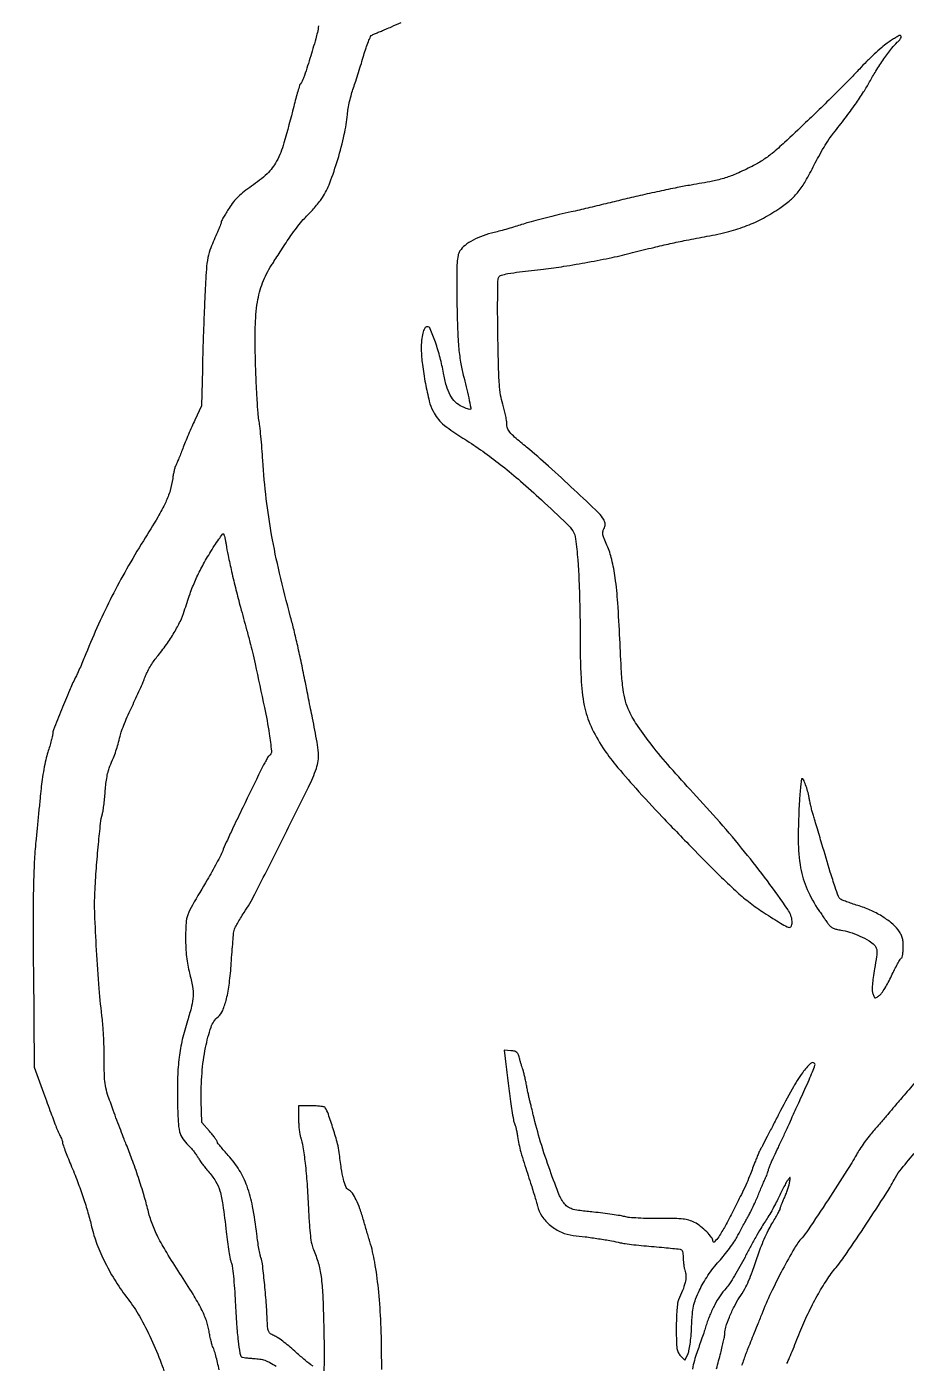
# Model space of a CAD drawing. Extents: x 30 to 2857, y 155 to 3618.
# Drawn here: x 694 to 1138, y 2600 to 3274 of the extents above; entities that cross this region are included whole.
import ezdxf

# ---------------------------------------------------------------- set-up
doc = ezdxf.new("R2010")
doc.units = 0

msp = doc.modelspace()

# ---------------------------------------------------------------- linework, layer by layer
for points in [[(838.294111, 2598.649006, -0.020511), (834.280121, 2601.70709, -0.012612), (829.801212, 2605.613938, 0.011036), (826.822403, 2608.228865, 0.01108), (823.734986, 2610.706244, 0.010955), (820.950026, 2612.745949, 0.042833), (819.105815, 2613.813214, -0.031889), (816.938279, 2615.005132, -0.135796), (815.957123, 2616.091979, -0.094789), (815.494402, 2617.729589, -0.011328), (815.253656, 2621.503192, 0.008555), (814.714446, 2630.763019, 0.00642), (813.815948, 2640.933455, 0.004044), (812.791034, 2650.295238, 0.061625), (812.016879, 2653.455606, -0.041003), (811.574122, 2654.987483, -0.006906), (811.010697, 2657.98841, -0.007515), (810.448974, 2661.542623, -0.006614), (809.967814, 2665.26666, 0.017618), (807.849404, 2679.236314, 0.040829), (805.050406, 2689.455392, 0.051021), (801.107112, 2697.599708, 0.047668), (795.518206, 2704.980197, -0.006717), (793.403712, 2707.343174, -0.00996), (791.620973, 2709.474356, -0.005545), (790.186297, 2711.301715, -0.165102), (790, 2711.850522, 0.150895), (789.836669, 2712.379408, 0.008888), (788.85301, 2713.766525, 0.012773), (787.591205, 2715.391827, 0.009022), (786.095352, 2717.154334), (782.190704, 2721.590249), (781.945665, 2732.545124, -0.024693), (782.322303, 2746.485202, -0.030355), (784.100692, 2759.377346, -0.031862), (786.879474, 2769.761511, -0.139112), (790.443783, 2774.953344, 0.123726), (792.766838, 2778.12698, 0.036212), (794.644252, 2783.92244, 0.029079), (796.105625, 2791.830087, 0.014651), (797.071323, 2801.932393, -0.002009), (797.472917, 2807.658268, -0.002753), (797.883445, 2812.808265, -0.001783), (798.267418, 2817.129871, -0.032245), (798.483823, 2818.5, -0.064312), (798.904879, 2819.655038, -0.008355), (800.153058, 2821.96875, -0.009622), (801.740128, 2824.673261, -0.007905), (803.534984, 2827.5, 0.027279), (808.960592, 2836.824196, 0.001929), (822.569714, 2863.709294, 0.001824), (836.035771, 2890.814729, 0.029718), (839.97195, 2900.176323, 0.048304), (840.937282, 2904.085999, 0.055523), (841.070214, 2907.926344, 0.026751), (840.341149, 2913.510648, 0.003352), (838.035173, 2925.5, -0.000081), (837.094461, 2930.224179, -0.000064), (836.080294, 2935.325, -0.000065), (835.141528, 2940.052994, -0.000164), (834.458749, 2943.5, 0.002893), (832.489616, 2953.164059, 0.003695), (830.557802, 2962.045138, 0.004082), (828.716268, 2969.919397, 0.006848), (827.024754, 2976.5, -0.008604), (821.390214, 2998.744124, -0.013761), (817.432674, 3017.936068, -0.014865), (814.747087, 3036.185868, -0.012794), (812.988658, 3055.5, 0.003817), (812.540179, 3061.646096, 0.00396), (812.002818, 3067.709375, 0.003819), (811.456243, 3072.948312, 0.017115), (811.008067, 3076, -0.026151), (810.582247, 3079.314922, -0.003673), (810.112511, 3086.2, -0.004186), (809.684251, 3094.365104, -0.003547), (809.365161, 3103, -0.010635), (809.196716, 3122.645001, -0.035754), (810.277171, 3135.4509, -0.052315), (812.850893, 3145.118576, -0.052945), (817.368063, 3154, 0.000018), (818.603686, 3155.90141, 0.000004), (820.642795, 3159.039553, 0.000004), (822.980797, 3162.637825, 0.000004), (825.321914, 3166.241033, -0.012307), (827.82929, 3169.899856, -0.010245), (830.66758, 3173.665459, -0.01038), (833.409138, 3177.006616, -0.027466), (835.544865, 3179.241033, 0.017513), (837.502989, 3181.209696, 0.011339), (839.633802, 3183.614731, 0.011402), (841.611011, 3186.062093, 0.021105), (843.084082, 3188.149539, 0.053592), (846.796502, 3195.544867, 0.016608), (850.776071, 3207.35757, 0.017182), (854.068428, 3219.86608, 0.03402), (855.651842, 3230, -0.02201), (856.046103, 3232.992514, -0.011795), (856.78154, 3236.646875, -0.011723), (857.709069, 3240.346772, -0.017952), (858.701684, 3243.5, 0.005846), (859.845901, 3246.849489, 0.002731), (861.253537, 3251.213416, 0.002706), (862.680408, 3255.807365, 0.003787), (863.902029, 3259.928652, -0.011183), (865.047799, 3263.594159, -0.015732), (866.244226, 3266.803984, -0.011916), (867.369031, 3269.377293, -0.167081), (868.059669, 3270.093805, -0.0153), (868.925576, 3270.503662, -0.002294), (870.692528, 3271.265128, -0.002576), (872.788653, 3272.144346, -0.00222), (875, 3273.047052, 0.009882), (877.946322, 3274.30279, 0.002474), (882.703125, 3276.470565, 0.002526)], [(841.104874, 3274.692531, -0.027692), (839.679047, 3268.210679, -0.00788), (836.752677, 3258.319565, -0.004788), (833.539804, 3248.391804, -0.088052), (831.963392, 3245.493909, 0.092589), (831.549694, 3244.716833, 0.003861), (830.62716, 3241.700772, 0.006567), (829.603836, 3238.087436, 0.004607), (828.542734, 3233.993909, -0.008815), (823.624599, 3215.657362, -0.051771), (819.903708, 3206.425343, -0.08175), (815.124908, 3200.135385, -0.041108), (807.322794, 3193.880422, 0.016375), (803.548502, 3191.149544, 0.028463), (800.632202, 3188.612245, 0.031084), (798.202366, 3185.928162, 0.024951), (795.926393, 3182.76482, 0.00628), (794.422109, 3180.372007, 0.008986), (793.153378, 3178.210103, 0.00551), (792.146178, 3176.373901, 0.123292), (792, 3175.7901, -0.081637), (791.908656, 3175.234375, -0.007625), (791.442928, 3173.922275, -0.009633), (790.829857, 3172.36748, -0.007425), (790.103586, 3170.695136, 0.011325), (786.769066, 3162.850021, 0.045689), (785.293121, 3157.866656, 0.033078), (784.523853, 3152.005242, 0.003993), (783.789838, 3139, 0.002116), (783.401619, 3130.215185, 0.00131), (783.016225, 3119.891117, 0.001314), (782.689114, 3109.693355, 0.002367), (782.482488, 3101.33146), (782.119573, 3083.162921), (778.689399, 3075.83146, 0.005306), (777.181004, 3072.516307, 0.003299), (775.478668, 3068.597367, 0.003309), (773.850214, 3064.708653, 0.005982), (772.57609, 3061.5, -0.002832), (771.485519, 3058.702337, -0.003408), (770.427572, 3056.085361, -0.002916), (769.508976, 3053.893289, -0.022825), (769.029791, 3052.896974, 0.054408), (768.65556, 3051.974069, 0.012167), (768.230981, 3050.326351, 0.012488), (767.832508, 3048.389311, 0.011783), (767.522542, 3046.396974, -0.039479), (766.231824, 3040.332207, -0.037713), (763.990198, 3034.448328, -0.023708), (760.041689, 3026.988201, -0.005674), (752.764818, 3015, 0.009862), (744.285476, 3000.763326, 0.011723), (736.868946, 2986.991953, 0.011807), (730.150499, 2972.97466, 0.010285), (723.770433, 2958, -0.004677), (722.442871, 2954.784548, -0.003673), (720.945718, 2951.323355, -0.003714), (719.505975, 2948.125396, -0.009121), (718.387822, 2945.802911, 0.015945), (715.438889, 2939.457685, 0.005033), (711.43425, 2929.800561, 0.001987), (707.408689, 2919.694307, 0.094048), (707, 2917.540746, -0.060026), (706.891264, 2916.638277, -0.004562), (706.284995, 2914.253415, -0.006228), (705.498193, 2911.416266, -0.004702), (704.565939, 2908.31917, 0.019505), (703.559485, 2904.577735, 0.009378), (702.547797, 2899.712506, 0.009283), (701.680836, 2894.591286, 0.013117), (701.113714, 2890, -0.000264), (700.612586, 2884.860244, -0.000108), (699.927203, 2877.884375, -0.000107), (699.188075, 2870.394585, -0.000137), (698.50429, 2863.5, 0.012107), (697.720122, 2853.052173, 0.007852), (697.296158, 2840.94323, 0.005113), (697.146034, 2824.388912, 0.00143), (697.250039, 2798.5), (697.587047, 2749.5), (702.382295, 2736.5, -0.000061), (704.298081, 2731.304304, -0.000075), (706.088525, 2726.444454, -0.000063), (707.59314, 2722.356966, -0.000534), (708.265495, 2720.523672, 0.009435), (708.777639, 2719.200565, 0.006011), (709.420764, 2717.680312, 0.006038), (710.087702, 2716.203959, 0.011159), (710.670563, 2715.023672, -0.01639), (711.175186, 2713.974313, -0.017079), (711.602585, 2712.908297, -0.017016), (711.908141, 2711.964581, -0.068523), (711.993839, 2711.366275, 0.085539), (712.132439, 2710.58736, 0.002926), (713.206973, 2707.667364, 0.005421), (714.537917, 2704.228808, 0.003749), (716.115003, 2700.366275, -0.008118), (719.511079, 2691.836525, -0.009727), (722.419683, 2683.697427, -0.010452), (724.809672, 2676.048874, -0.013909), (726.640701, 2669, 0.035217), (729.328755, 2660.208699, 0.024916), (733.510544, 2650.767613, 0.023911), (738.852049, 2641.320477, 0.024456), (745.034084, 2632.5, -0.03707), (750.761818, 2623.873034, -0.019007), (756.691562, 2612.314073, -0.018986), (761.782072, 2600.206981, -0.033483), (764.914737, 2589.827039, 0.027746)], [(790.941885, 2596.788048, 0.006279), (790.130671, 2600.49209, 0.007632), (789.27436, 2603.940058, 0.006558), (788.473594, 2606.813227, 0.051664), (787.950482, 2608.092525, -0.050053), (787.471133, 2609.254125, -0.011014), (786.89631, 2611.336562, -0.011353), (786.33704, 2613.784678, -0.010699), (785.877228, 2616.304477, 0.046686), (784.494276, 2621.666813, 0.030494), (781.965486, 2627.538416, 0.020945), (777.822379, 2634.953571, 0.006904), (771.133426, 2645.5, -0.008007), (764.487387, 2656.030068, -0.02009), (760.079926, 2663.968708, -0.026527), (757.115662, 2670.722219, -0.031586), (755.076966, 2677.373731, 0.014445), (753.122008, 2684.630583, 0.006824), (750.203204, 2693.879734, 0.006836), (746.998477, 2703.145011, 0.012957), (744.12381, 2710.5, -0.006721), (743.024983, 2713.211192, -0.001698), (741.312434, 2717.649922, -0.001732), (739.390157, 2722.735873, -0.001749), (737.509331, 2727.818882, -0.006603), (734.711435, 2735.786784, -0.036537), (733.581737, 2740.184482, -0.037474), (733.117542, 2744.653807, -0.00717), (733.001276, 2752.818882, 0.006463), (732.931485, 2758.260003, 0.005155), (732.719894, 2764.124922, 0.005213), (732.411281, 2769.552716, 0.013082), (732.041588, 2773.5, -0.009973), (730.480787, 2789.118331, -0.005293), (729.138645, 2808.518145, -0.004752), (728.235645, 2826.938044, -0.022512), (728.294112, 2837.5, -0.005366), (729.052835, 2849.865095, -0.005626), (730.06704, 2862.017004, -0.004649), (731.157116, 2872.479052, -0.037496), (732.059909, 2877.222485, 0.026584), (732.481508, 2879.201692, 0.007992), (732.913569, 2882.251375, 0.007986), (733.289571, 2885.694191, 0.008586), (733.54503, 2889.065086, -0.01604), (733.862269, 2892.559185, -0.01583), (734.40379, 2896.04129, -0.016579), (735.090494, 2899.125289, -0.040382), (735.851217, 2901.324904, 0.007927), (737.60614, 2905.500896, 0.01382), (738.90925, 2909.023248, 0.014526), (739.972038, 2912.487762, 0.00999), (740.982972, 2916.469813, -0.029777), (741.744507, 2919.038857, -0.008494), (743.228571, 2922.926111, -0.00852), (745.056579, 2927.265154, -0.00894), (747.00351, 2931.469813, 0.004378), (748.994483, 2935.668691, 0.004111), (750.954574, 2939.990483, 0.004092), (752.629964, 2943.851719, 0.01413), (753.623624, 2946.391407, -0.031988), (754.594617, 2948.633807, -0.015654), (756.098992, 2951.362206, -0.015461), (757.845866, 2954.110969, -0.021637), (759.584398, 2956.444493, 0.016158), (764.330476, 2962.671316, 0.020132), (768.309092, 2968.761371, 0.022217), (771.385892, 2974.474564, 0.037226), (773.383459, 2979.546955, -0.010108), (776.271604, 2988.234357, -0.018373), (779.032084, 2995.187799, -0.019538), (782.17167, 3001.625881, -0.013383), (786.209203, 3008.684741, -0.00632), (788.632952, 3012.559569, -0.010516), (790.78377, 3015.753621, -0.004372), (792.656212, 3018.363088, -0.391668), (793.085695, 3018.447037, -0.178561), (793.386458, 3018.062554, -0.012997), (793.770269, 3016.749762, -0.016873), (794.143362, 3015.117399, -0.011918), (794.456311, 3013.262297, 0.015402), (795.442219, 3007.65637, 0.005041), (797.231979, 2999.459456, 0.004989), (799.416295, 2990.337534, 0.005402), (801.727703, 2981.5, -0.000617), (804.80916, 2970.162499, -0.003205), (806.46274, 2963.889436, -0.004926), (807.693731, 2958.891109, -0.003055), (809.045238, 2953, -0.003198), (813.820613, 2930.921178, -0.013643), (816.226385, 2917.649781, -0.014444), (817.307826, 2908.913254, -0.285253), (816.155551, 2906.596136, 0.119964), (815.692934, 2906.127032, 0.005898), (814.589127, 2904.233829, 0.00927), (813.335372, 2901.925244, 0.006538), (812.008866, 2899.287119, 0.000347), (802.886946, 2880.505637, 0.001976), (798.083642, 2870.497909, 0.003658), (795.092972, 2864.082513, 0.009535), (793.064249, 2859.41272, -0.017054), (791.743467, 2856.493399, -0.006203), (789.680607, 2852.446236, -0.006142), (787.312454, 2848.070589, -0.007292), (784.965882, 2844, 0.003058), (777.478631, 2831.262381, 0.041904), (775.186706, 2826.413309, 0.072866), (774.257925, 2822.104333, 0.017127), (774.017138, 2814.714517, 0.012065), (774.145504, 2809.741548, 0.015385), (774.515244, 2805.170023, 0.016562), (775.131004, 2800.941122, 0.019657), (776, 2797, -0.020422), (777.4799, 2790.239105, -0.054303), (777.806186, 2785.314198, -0.050931), (777.072193, 2780.256474, -0.016273), (774.980604, 2772.939654, 0.020951), (772.376968, 2763.498355, 0.02573), (770.77841, 2754.495935, 0.023134), (770.007568, 2744.636962, 0.012621), (769.928363, 2732.5, 0.007619), (770.279935, 2722.14971, 0.048128), (771.043295, 2716.935754, 0.086701), (772.600092, 2713.397759, 0.058023), (775.467393, 2710.017058, -0.02426), (776.636203, 2708.813655, -0.013159), (777.958988, 2707.230345, -0.013082), (779.223274, 2705.544661, -0.020142), (780.217724, 2704.017058, 0.016309), (781.240995, 2702.418521, 0.008673), (782.605234, 2700.505011, 0.008623), (784.068538, 2698.595853, 0.013249), (785.406438, 2697, -0.042737), (789.115636, 2692.005368, -0.065837), (791.316058, 2687.102602, -0.038508), (792.826001, 2680.134814, -0.006385), (794.52069, 2666.5, 0.005843), (795.156487, 2661.338953, 0.007389), (795.870389, 2656.584375, 0.005988), (796.573596, 2652.625404, 0.05797), (797.08277, 2651, -0.075026), (797.56143, 2649.267886, -0.004925), (798.13286, 2644.09375, -0.007055), (798.668312, 2637.885335, -0.005206), (799.09237, 2631, 0.004619), (799.775428, 2619.693049, 0.011145), (800.544039, 2611.349811, 0.008963), (801.364284, 2605.175667, 0.160199), (802.255483, 2603.411184, 0.155108), (802.711825, 2603.174978, 0.008884), (804.293515, 2602.932525, 0.012873), (806.21884, 2602.722627, 0.009051), (808.393541, 2602.581631, -0.027346), (811.467423, 2602.269113, -0.044902), (814.002178, 2601.633363, -0.040523), (816.556284, 2600.503509, -0.017986), (819.730978, 2598.628623, 0.014775)], [(1142.745447, 2742.710061, 0.000944), (1136.453459, 2735.414249, 0.001053), (1131.523782, 2729.6517, 0.004217), (1128.543149, 2726.092207, -0.004702), (1127.076959, 2724.344721, -0.001912), (1125.049818, 2721.992559, -0.001891), (1122.850966, 2719.480058, -0.00241), (1120.803131, 2717.180335, 0.018114), (1118.706559, 2714.671504, 0.010344), (1116.350339, 2711.501613, 0.010322), (1114.10866, 2708.20998, 0.016834), (1112.361478, 2705.318685, -0.014976), (1107.591746, 2697.358929, -0.002584), (1098.031393, 2682.605434, -0.001513), (1088.013022, 2667.419218, -0.038232), (1084.95483, 2663.5, 0.053728), (1081.087034, 2658.214025, 0.009606), (1075.161099, 2647.497662, 0.011011), (1069.210318, 2635.603454, 0.016518), (1064.595734, 2624.952404, -0.000762), (1062.343965, 2619.270705, -0.00104), (1060.296297, 2614.157894, -0.000677), (1058.561255, 2609.868429, -0.012035), (1057.966828, 2608.5, 0.017839), (1057.463035, 2607.302379, 0.002746), (1056.561096, 2604.884375, 0.003063), (1055.529722, 2602.018095, 0.002656), (1054.482556, 2599, -0.003424)], [(873.033109, 2596.974327, -0.0056), (872.899787, 2604.734902, 0.010066), (872.44011, 2622.336799, 0.014442), (871.269144, 2637.894593, 0.016487), (869.446168, 2651.119811, 0.031919), (866.974448, 2661.5, -0.002408), (866.48292, 2663.130664, -0.000589), (865.689278, 2665.821875, -0.000603), (864.786991, 2668.908594, -0.000602), (863.891413, 2672, 0.013792), (861.943071, 2678.116886, 0.029912), (860.042327, 2682.666421, 0.039225), (858.145677, 2685.874276, 0.104364), (856.209706, 2687.679446, -0.164372), (854.823937, 2689.316394, -0.033418), (853.648574, 2692.987538, -0.024651), (852.571639, 2698.476222, -0.008496), (851.54331, 2706.5, 0.040397), (850.709828, 2710.805445, 0.008065), (848.483751, 2718.317184, 0.007184), (846.030073, 2725.756278, 0.055208), (844.456905, 2729.069729, 0.208737), (843.928249, 2729.43581, 0.015568), (842.158816, 2729.726733, 0.019489), (839.950413, 2729.93238, 0.013471), (837.440983, 2730), (831, 2730), (831, 2723.649223, 0.01353), (831.071559, 2721.005146, 0.012702), (831.286136, 2718.31234, 0.012782), (831.598111, 2715.934981, 0.042046), (831.974079, 2714.399223, -0.042139), (833.21258, 2709.336088, -0.011156), (834.320541, 2701.077438, -0.010082), (835.26573, 2690.706615, -0.006254), (835.977185, 2678.5, 0.004649), (836.440344, 2670.088906, 0.013947), (836.970119, 2664.35928, 0.019964), (837.626481, 2660.292505, 0.05351), (838.51133, 2657.5, -0.03405), (840.932078, 2650.778793, -0.035692), (842.372356, 2643.895794, -0.022826), (843.199148, 2634.659374, -0.005454), (843.703595, 2619.25, -0.002639), (843.851056, 2610.33478, -0.004404), (843.869458, 2602.829688, -0.00078), (843.817438, 2596.259164, -0.41144)], [(1077.298607, 2600, 0.009651), (1078.217244, 2602.060355, 0.001583), (1079.904141, 2606.084524, 0.001742), (1081.857735, 2610.833234, 0.001536), (1083.862412, 2615.798379, -0.015542), (1087.972946, 2625.210938, -0.016541), (1092.581759, 2634.152833, -0.017601), (1097.398649, 2642.11293, -0.027813), (1102.130151, 2648.534715, 0.023325), (1107.313685, 2655.439454, 0.003203), (1117.340943, 2670.385827, 0.003137), (1127.185139, 2685.469233, 0.024443), (1131.378643, 2692.741204, -0.050074), (1134.255127, 2697.186986, -0.006578), (1141.400492, 2705.888834, -0.006626)], [(1041.853142, 2597.268513, -0.003778), (1043.924373, 2605.37663, 0.005442), (1044.719151, 2608.531622, 0.006665), (1045.390285, 2611.497141, 0.00564), (1045.892105, 2613.998993, 0.046702), (1046, 2615.151613, -0.076816), (1046.49764, 2618.371653, -0.019268), (1048.301133, 2623.387049, -0.020259), (1050.695279, 2628.687779, -0.028603), (1053.278253, 2633.17881, 0.016044), (1055.99995, 2637.647579, 0.025388), (1058.007397, 2641.65697, 0.019169), (1059.945825, 2646.580093, 0.005376), (1062.593533, 2654.41182, -0.015828), (1064.013766, 2658.340171, -0.010289), (1065.889766, 2662.787946, -0.010348), (1067.902029, 2667.057645, -0.019321), (1069.733331, 2670.41182, 0.004495), (1071.356651, 2673.186225, 0.006619), (1072.728017, 2675.654276, 0.003381), (1073.844197, 2677.761237, 0.115434), (1073.983331, 2678.304864, -0.081872), (1074.078833, 2678.817778, -0.005856), (1074.589949, 2680.179065, -0.00811), (1075.248168, 2681.793604, -0.006033), (1076.025005, 2683.55489, 0.014133), (1076.843317, 2685.494715, 0.010955), (1077.627299, 2687.648965, 0.011108), (1078.270445, 2689.692553, 0.02608), (1078.636, 2691.250026, 0.003264), (1079.002558, 2693.361846, 0.199493), (1078.917552, 2693.727393, 0.498657), (1078.683294, 2693.732865, 0.007766), (1077.739289, 2692.5, 0.031878), (1076.973547, 2691.316329, 0.006107), (1075.750087, 2689.067512, 0.006486), (1074.386172, 2686.40278, 0.005932), (1073.049629, 2683.623445, -0.01158), (1071.54422, 2680.581413, -0.007402), (1069.661754, 2677.114991, -0.007437), (1067.715065, 2673.770897, -0.01375), (1066.01983, 2671.123445, 0.015628), (1064.146994, 2668.174293, 0.005027), (1061.551545, 2663.687979, 0.005009), (1058.762108, 2658.635023, 0.00559), (1056.176888, 2653.707971, -0.009261), (1053.612075, 2648.905829, -0.00941), (1050.88433, 2644.227744, -0.009235), (1048.362642, 2640.251519, -0.037783), (1046.613432, 2637.993875, 0.034989), (1043.63294, 2634.191095, 0.026371), (1040.892277, 2629.640515, 0.024793), (1038.477472, 2624.50821, 0.022018), (1036.475089, 2618.956833, -0.004344), (1035.623402, 2616.305656, -0.001822), (1034.433009, 2612.751284, -0.001803), (1033.132223, 2608.958819, -0.002343), (1031.911741, 2605.494345, 0.017864), (1030.634191, 2601.473859, 0.016349), (1029.604495, 2597.252423, 0.016149)]]:
    msp.add_lwpolyline(points, format="xyb")
for points in [[(1127.841279, 3265.970399, 0.026438), (1125.099938, 3263.84422, 0.009312), (1121.394556, 3260.520388, 0.009214), (1117.449751, 3256.708825, 0.010675), (1113.841279, 3252.933448, -0.008789), (1109.398755, 3248.250206, -0.002603), (1102.438798, 3241.24012, -0.002611), (1094.532624, 3233.441362, -0.002812), (1086.737607, 3225.917307, -0.003315), (1076.102381, 3215.900604, -0.015957), (1069.833925, 3210.436859, -0.026775), (1064.941448, 3206.858684, -0.02802), (1059.76624, 3203.882468, -0.011655), (1052.004911, 3200.204203, -0.030439), (1046.225814, 3198.039477, -0.025906), (1039.718935, 3196.407477, -0.006572), (1029, 3194.448119, 0.007428), (1022.035465, 3193.162714, 0.003295), (1012.884375, 3191.26997, 0.003261), (1003.21764, 3189.138037, 0.004395), (994.5, 3187.074968, -0.001244), (985.963385, 3184.997839, -0.001026), (976.85, 3182.824134, -0.001035), (968.47749, 3180.863584, -0.002769), (962.5, 3179.511749, 0.005717), (957.392671, 3178.325005, 0.004702), (951.96875, 3176.944971, 0.004751), (947.010675, 3175.583159, 0.012574), (943.5, 3174.486768, -0.007822), (940.324616, 3173.46187, -0.004789), (936.550408, 3172.347979, -0.0048), (932.791345, 3171.316499, -0.008515), (929.671601, 3170.549152, 0.030661), (924.030918, 3168.893802, 0.037275), (919.006198, 3166.642233, 0.041679), (914.979928, 3164.009545, 0.082025), (912.39496, 3161.205161, 0.093826), (911.42737, 3158.877236, 0.035927), (910.953413, 3155.38763, 0.016478), (910.775479, 3149.501183, 0.002167), (910.863853, 3137, 0.004987), (911.163583, 3122.981608, 0.013071), (911.741943, 3112.932897, 0.017882), (912.675566, 3105.150244, 0.027303), (914.091222, 3098.5, -0.007073), (915.574187, 3092.696775, -0.008087), (916.823464, 3087.106671, -0.002569), (917.851756, 3081.996057, -0.249708), (917.642199, 3081.308865, -0.26652), (917.308204, 3081.218416, -0.014222), (916.21209, 3081.539438, -0.019187), (914.876191, 3082.029678, -0.012497), (913.372343, 3082.692393, -0.087848), (910.114391, 3084.995308, -0.069387), (907.526365, 3088.459117, -0.054997), (905.538875, 3093.24992, -0.028532), (904.083807, 3099.569186, 0.021837), (902.400913, 3107.352794, 0.0202), (900.008984, 3115.168382, 0.012363), (897.444844, 3121.937167, 0.304947), (895.864246, 3123, 0.276247), (894.613819, 3122.252071, 0.059406), (893.652086, 3119.8018, 0.044053), (893.038448, 3116.168256, 0.023576), (892.8922, 3111.615079, 0.028453), (893.446448, 3103.922488, 0.014767), (894.965378, 3094.410417, 0.013634), (896.921544, 3085.458885, 0.057909), (898.839364, 3080.334276, 0.044357), (901.015852, 3076.881518, 0.051222), (903.676405, 3074.045334, 0.030072), (907.867149, 3070.827262, 0.005769), (915.871571, 3065.54637, -0.012415), (925.012682, 3059.339619, -0.012553), (933.800036, 3052.708914, -0.011304), (943.018751, 3045.036098, -0.007023), (953.499763, 3035.641633, -0.0026), (966.383103, 3023.638851, -0.067581), (969.365961, 3019.954829, -0.106333), (970.75127, 3015.959843, -0.009744), (971.831803, 3005.447762, -0.009524), (972.281803, 2998.414421, -0.003519), (972.657244, 2988.488714, -0.003486), (972.915291, 2977.64634, -0.004191), (973.001367, 2967.447762, 0.010474), (973.460566, 2945.588835, 0.03932), (975.109438, 2931.97747, 0.056015), (978.505151, 2921.415461, 0.040775), (984.473701, 2910.605584, 0.027035), (990.839389, 2902.056605, 0.00901), (1001.039143, 2890.240692, 0.007683), (1014.365956, 2875.805794, 0.004347), (1030.931376, 2858.707321, 0.002684), (1044.346042, 2845.245069, 0.012368), (1052.347242, 2837.684891, 0.019784), (1058.741301, 2832.377829, 0.017863), (1065.75139, 2827.399869, 0.005693), (1070.171172, 2824.5646, 0.00828), (1074.137901, 2822.173711, 0.004693), (1077.515803, 2820.255391, 0.127458), (1078.50139, 2820, 0.320308), (1079.685172, 2820.845051, 0.10527), (1079.958689, 2823.092622, 0.070109), (1079.248817, 2826.142846, 0.057379), (1077.691456, 2829.110453, 0.011276), (1067.438258, 2843.458429, 0.009564), (1055.983447, 2858.152718, 0.009174), (1043.45986, 2873.032849, 0.008327), (1029.995066, 2887.939634, -0.008117), (1018.441611, 2900.719607, -0.013543), (1009.191903, 2911.887681, -0.015989), (1002.208934, 2921.411716, -0.038527), (997.841497, 2928.975117, -0.043779), (995.892987, 2934.165123, -0.035193), (994.700333, 2940.009849, -0.018549), (993.879031, 2948.736191, -0.003118), (993.031568, 2965.5, 0.006032), (992.007086, 2983.665817, 0.017058), (990.707292, 2996.300918, 0.024273), (988.967056, 3005.591883, 0.047069), (986.537425, 3012.737256, -0.010527), (985.11996, 3016.082593, -0.049444), (984.54166, 3018.08674, -0.085947), (984.525718, 3019.584785, -0.08283), (985.011757, 3021.021967, 0.043522), (985.536572, 3022.248174, 0.085688), (985.690837, 3023.29391, 0.081134), (985.488241, 3024.368131, 0.035784), (984.897342, 3025.691819, 0.078903), (982.297416, 3029.119839, 0.002683), (969.993256, 3040.792665, 0.005682), (957.125174, 3052.597774, 0.009515), (946.010241, 3062.189116, -0.004657), (939.983876, 3067.288117, -0.040311), (937.515626, 3069.789812, -0.092109), (936.39046, 3071.780778, -0.082853), (936.000122, 3074.119728, 0.036854), (935.866196, 3075.933409, 0.012983), (935.416019, 3078.504293, 0.012808), (934.772998, 3081.314717, 0.014669), (934.011857, 3083.962884, -0.037197), (932.927951, 3088.492953, -0.022198), (932.285645, 3094.00014, -0.011649), (931.878687, 3102.398225, -0.002004), (931.541944, 3118.343156, -0.002955), (931.418193, 3129.392495, -0.00482), (931.458964, 3138.765739, -0.001738), (931.598162, 3146.734984, -0.134767), (931.956006, 3147.939151, -0.182891), (933.286594, 3148.955367, -0.027385), (936.61594, 3149.754935, -0.014891), (942.424967, 3150.639768, -0.002092), (954.470841, 3152.057986, 0.010604), (964.869275, 3153.462091, 0.00663), (976.981628, 3155.524875, 0.006617), (989.093449, 3157.919345, 0.010178), (999.5, 3160.34247, -0.002514), (1010.240982, 3163.017664, -0.005687), (1018.403038, 3164.908935, -0.005807), (1026.501515, 3166.590311, -0.002734), (1037, 3168.583533, 0.018148), (1047.997961, 3171.02498, 0.02882), (1057.173254, 3173.988014, 0.030915), (1065.469068, 3177.810719, 0.025742), (1073.773225, 3182.846, 0.029922), (1079.053414, 3186.913427, 0.045834), (1083.042834, 3191.085788, 0.037876), (1086.69521, 3196.474386, 0.013945), (1091.038288, 3204.576475, -0.011645), (1093.338034, 3208.914482, -0.009157), (1096.023488, 3213.507615, -0.009277), (1098.67821, 3217.686638, -0.022453), (1100.831074, 3220.643151, 0.006483), (1106.724229, 3228.21576, 0.008834), (1111.826274, 3235.203301, 0.009932), (1115.997211, 3241.39042, 0.019822), (1118.99965, 3246.472128, -0.017374), (1122.202056, 3251.953356, -0.011447), (1126.243091, 3258.036075, -0.010566), (1130.227463, 3263.495943, -0.045953), (1132.935578, 3266.441699, 0.034205), (1134.216847, 3267.771403, 0.085188), (1134.89548, 3268.933635, 0.22857), (1134.830562, 3269.645962, 0.281596), (1134.25, 3269.949329, 0.118366), (1133.758708, 3269.795688, 0.004222), (1132.058063, 3268.759617, 0.007584), (1130.063874, 3267.479195, 0.005217)], [(1083.651967, 2884.344437, 0.014696), (1083.005084, 2863.957337, 0.044047), (1084.19717, 2850.082594, 0.059505), (1087.503176, 2839.108739, 0.049878), (1093.453407, 2828.5, -0.000162), (1094.900816, 2826.431312, -0.000159), (1096.354894, 2824.350248, -0.000156), (1097.62831, 2822.525295, -0.000608), (1098.414814, 2821.394461, 0.081336), (1099.341, 2820.437014, 0.053877), (1100.6618, 2819.659533, 0.044733), (1102.370432, 2819.064779, 0.027344), (1104.46797, 2818.659445, -0.046161), (1108.858099, 2817.638591, -0.025122), (1114.021335, 2815.630229, -0.024394), (1118.733343, 2813.236822, -0.079285), (1121.456011, 2811.048607, -0.083863), (1122.396286, 2809.575912, -0.09998), (1122.725662, 2807.964275, -0.040213), (1122.524285, 2805.390492, -0.003854), (1121.4833, 2799.183801, 0.008771), (1120.772377, 2794.6736, 0.017675), (1120.400657, 2791.093206, 0.021349), (1120.330868, 2788.347467, 0.076265), (1120.626398, 2786.620805, 0.018116), (1121.236351, 2784.990343, 0.224468), (1121.71446, 2784.558173, 0.212977), (1122.36729, 2784.641085, 0.016252), (1123.889454, 2785.635124, 0.084656), (1125.040579, 2786.773711, 0.016), (1126.690564, 2789.238185, 0.016681), (1128.448919, 2792.276648, 0.014616), (1130.08436, 2795.560886, -0.006955), (1131.622569, 2798.772245, -0.00983), (1133.087716, 2801.584701, -0.006396), (1134.38334, 2803.886264, -0.123551), (1134.95011, 2804.469166, 0.186336), (1135.35931, 2805.008813, 0.024903), (1135.691595, 2806.424553, 0.026028), (1135.92334, 2808.215342, 0.019165), (1136, 2810.214626, 0.024575), (1135.868124, 2812.896139, 0.049926), (1135.453228, 2814.963597, 0.054149), (1134.664317, 2816.798722, 0.034364), (1133.382118, 2818.743438, 0.05927), (1129.955402, 2822.277305, 0.034657), (1125.125756, 2825.675193, 0.031916), (1119.33828, 2828.68827, 0.028584), (1113, 2831.067103, -0.005567), (1110.041333, 2832.024728, -0.007249), (1107.355887, 2832.970622, -0.005564), (1105.134229, 2833.817751, -0.064129), (1104.317913, 2834.267422, -0.145825), (1103.316544, 2835.585734, -0.008746), (1101.62402, 2840.332552, -0.00769), (1099.199352, 2847.911387, -0.001409), (1094.973024, 2862, 0.000111), (1093.680402, 2866.349999, 0.000108), (1092.374553, 2870.7375, 0.000106), (1091.225531, 2874.59205, 0.000403), (1090.505065, 2877, -0.008709), (1089.938726, 2879.014076, -0.005706), (1089.353208, 2881.353125, -0.00574), (1088.834841, 2883.645435, -0.010959), (1088.480103, 2885.5, 0.023502), (1087.767275, 2888.778816, 0.024656), (1086.758774, 2891.923168, 0.018476), (1085.675637, 2894.509375, 0.292224), (1084.907855, 2895, 0.376758), (1084.650073, 2894.773624, 0.003058), (1084.28982, 2891.869928, 0.008761), (1083.945381, 2888.430065, 0.005292)], [(935.263046, 2753.821291, 0.003658), (936.570897, 2742.691638, 0.004357), (937.972694, 2732.21438, 0.001867), (939.332721, 2722.93015, 0.082078), (939.936764, 2721.063583, -0.051714), (940.293023, 2720.154321, -0.010766), (940.715302, 2718.490553, -0.011195), (941.122437, 2716.528889, -0.010364), (941.453031, 2714.5, 0.017662), (942.135229, 2710.666585, 0.015444), (943.112355, 2706.713513, 0.008644), (944.768569, 2701.173511, 0.001584), (948.038141, 2691, -0.00284), (949.145077, 2687.52577, -0.003036), (950.187615, 2684.115625, -0.002881), (951.04904, 2681.173839, -0.014206), (951.477671, 2679.5, 0.096768), (953.754024, 2674.336402, 0.068559), (958.059336, 2669.668897, 0.066808), (963.601212, 2666.229676, 0.081196), (969.5, 2664.660687, -0.008432), (975.481313, 2663.97104, -0.00552), (982.351637, 2662.98396, -0.005427), (988.810951, 2661.911125, -0.015514), (993.267222, 2660.977754, 0.025162), (995.677367, 2660.521286, 0.004994), (1000.032443, 2659.965751, 0.005276), (1005.122371, 2659.422467, 0.004888), (1010.353862, 2658.971412, -0.003501), (1015.344533, 2658.555065, -0.005246), (1019.695142, 2658.115354, -0.002325), (1023.392782, 2657.684985, -0.108689), (1024.103862, 2657.43581, -0.177858), (1024.45214, 2656.991833, -0.028394), (1024.736759, 2655.906117, -0.028428), (1024.934454, 2654.530791, -0.021485), (1025, 2653.006083, 0.022311), (1025.07509, 2651.324133, 0.016459), (1025.302227, 2649.473822, 0.016703), (1025.63369, 2647.735911, 0.035379), (1026.028858, 2646.424097, -0.104432), (1026.402207, 2644.038027, -0.044809), (1025.942114, 2640.830159, -0.035037), (1024.706448, 2636.864489, -0.018141), (1022.644223, 2632.098612, 0.080565), (1022.181005, 2630.510921, 0.010704), (1021.824986, 2627.021879, 0.011762), (1021.580467, 2622.718342, 0.008309), (1021.5, 2617.87639, 0.004383), (1021.561554, 2610.854067, 0.033912), (1021.841251, 2607.584152, 0.074911), (1022.472816, 2605.561617, 0.08349), (1023.657327, 2603.898228), (1025.814654, 2601.740901), (1027.275883, 2604.620451, 0.067059), (1027.917254, 2606.458847, 0.015412), (1028.477485, 2609.704367, 0.014382), (1028.933999, 2613.787306, 0.009304), (1029.238037, 2618.533051, -0.0084), (1029.6424, 2625.028809, -0.033223), (1030.222024, 2628.987328, -0.039914), (1031.266813, 2632.468144, -0.016111), (1033.216261, 2637.033051, -0.022809), (1035.092145, 2640.623682, -0.01696), (1037.472145, 2644.411714, -0.016487), (1040.192974, 2648.160277, -0.017642), (1043.096779, 2651.635171, 0.012361), (1045.731615, 2654.721378, 0.010596), (1048.353429, 2658.094314, 0.010727), (1050.604727, 2661.260453, 0.029846), (1052, 2663.604142, -0.003286), (1053.157237, 2665.806102, -0.001888), (1054.579432, 2668.445535, -0.001886), (1056.028447, 2671.086805, -0.003147), (1057.270406, 2673.297587, 0.01147), (1058.513837, 2675.599904, 0.005861), (1059.973725, 2678.542554, 0.00582), (1061.407948, 2681.611535, 0.008701), (1062.582837, 2684.328615, -0.001685), (1063.661492, 2686.922455, -0.001498), (1064.800427, 2689.6128, -0.001503), (1065.839604, 2692.027026, -0.004632), (1066.56243, 2693.651129, 0.0101), (1067.112842, 2694.925161, 0.012072), (1067.577714, 2696.147351, 0.010865), (1067.920427, 2697.189932, 0.0741), (1068, 2697.723916, -0.094068), (1068.114262, 2698.32588, -0.005157), (1068.840644, 2700.115955, -0.007855), (1069.765498, 2702.235136, -0.005649), (1070.861767, 2704.572787, 0.00294), (1072.989575, 2709.046843, 0.001629), (1075.536348, 2714.530491, 0.00163), (1078.041563, 2720.018011, 0.003004), (1080.037739, 2724.5, -0.003528), (1080.62348, 2725.811459, -0.000256), (1082.267894, 2729.419675, -0.000358), (1084.234375, 2733.720582, -0.000271), (1086.399077, 2738.439319, 0.005345), (1088.467273, 2743.071147, 0.008407), (1090.133572, 2747.096771, 0.003335), (1091.46747, 2750.546427, 0.233055), (1091.409987, 2751.145645, 0.478108), (1089.27205, 2751.41485, 0.044807), (1085.27781, 2746.810283, 0.028264), (1079.954777, 2738.477637, 0.010015), (1073.268355, 2726, -0.000715), (1070.15277, 2719.916831, -0.000987), (1067.337402, 2714.465625, -0.000617), (1064.95433, 2709.887513, -0.012162), (1064.186396, 2708.5, 0.024728), (1063.604104, 2707.382536, 0.005933), (1062.753006, 2705.471875, 0.00608), (1061.827561, 2703.252342, 0.00599), (1060.951637, 2701, -0.003959), (1058.433948, 2694.447353, -0.011818), (1056.570443, 2690.019839, -0.009755), (1054.319423, 2685.257302, -0.002035), (1050.175663, 2677, -0.008212), (1046.128768, 2669.331862, -0.02123), (1042.889204, 2663.981944, -0.046566), (1040.786041, 2661.38113, -0.672649), (1040, 2661.701052, 0.165629), (1039.353442, 2663.599334, 0.030468), (1036.885226, 2666.427888, 0.032925), (1033.771239, 2669.195528, 0.047288), (1030.658838, 2671.174048, 0.045058), (1027.885251, 2672.287291, 0.045266), (1024.961385, 2672.883536, 0.025398), (1020.784176, 2673.134093, 0.004635), (1013.034628, 2673.132971, -0.007614), (1007.559555, 2673.164795, -0.008573), (1002.300797, 2673.365701, -0.007964), (997.840198, 2673.684094, -0.045247), (995.5, 2674.104179, 0.025804), (993.238524, 2674.601471, 0.005376), (989.222265, 2675.225337, 0.00563), (984.539344, 2675.847529, 0.005292), (979.746008, 2676.378125, -0.00533), (973.001825, 2677.125189, -0.032988), (969.57828, 2677.772728, -0.065014), (967.401514, 2678.64906, -0.073938), (965.627096, 2680.02672, -0.096045), (962.634635, 2684.679975, -0.009168), (957.835374, 2697.366274, -0.012368), (953.094637, 2711.739611, -0.014797), (949.371115, 2725.5, 0.000698), (948.792044, 2727.907199, 0.000829), (948.238416, 2730.178125, 0.000718), (947.765406, 2732.092612, 0.005341), (947.529517, 2733, -0.01314), (947.308376, 2733.908617, -0.00179), (946.902813, 2735.821875, -0.002059), (946.439667, 2738.092806, -0.001737), (945.967734, 2740.5, 0.004347), (945.482744, 2742.907175, 0.005114), (944.980311, 2745.178125, 0.004514), (944.519328, 2747.086709, 0.031512), (944.227759, 2748, -0.016086), (943.934552, 2748.829262, -0.003786), (943.49972, 2750.234375, -0.003895), (943.024296, 2751.858594, -0.003824), (942.571232, 2753.5, 0.023442), (941.852493, 2755.755066, 0.110985), (941.11792, 2756.884911, 0.13169), (940.037049, 2757.491459, 0.038536), (938.143636, 2757.821291), (934.787273, 2758.142583)]]:
    msp.add_lwpolyline(points, format="xyb", close=True)

doc.saveas('drawing.dxf')
